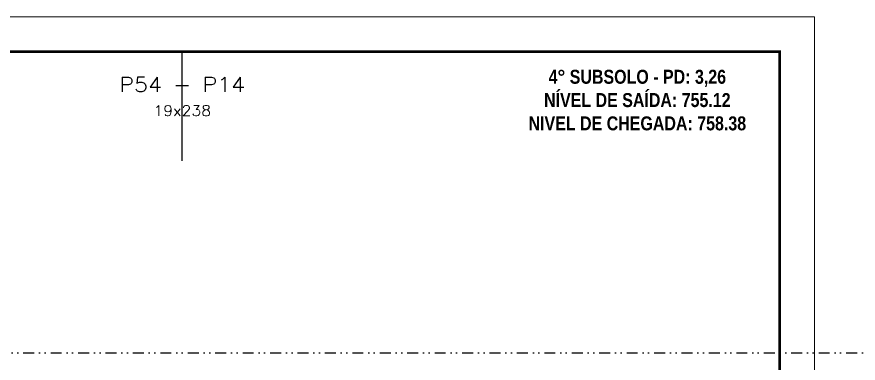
# Model space of a CAD drawing. Header units: millimetres. Extents: x 13777 to 27878, y -21631 to 6985.
# Drawn here: x 16569 to 17533, y -8343 to -7947 of the extents above; entities that cross this region are included whole.
import ezdxf
from ezdxf.enums import TextEntityAlignment as Align

# ---------------------------------------------------------------- set-up
doc = ezdxf.new("R2010")
doc.units = ezdxf.units.MM
for name, pattern in [('DASHED', [0.75, 0.5, -0.25]), ('DIVIDE2', [0.625, 0.25, -0.125, 0, -0.125, 0, -0.125]), ('HIDDEN', [0.375, 0.25, -0.125])]:
    doc.linetypes.add(name, pattern=pattern)
for name, color, linetype, lineweight in [('Folhas', 255, 'Continuous', 9), ('SARRAFO DE PRESSAO', 251, 'DASHED', 9), ('Texto Seção', 7, 'Continuous', 15)]:
    doc.layers.add(name, color=color, linetype=linetype, lineweight=lineweight)
for name, color, linetype in [('NOMENCLATURA', 7, 'Continuous'), ('Nível', 160, 'Continuous'), ('Texto de Titulo', 7, 'Continuous'), ('Texto Qtd Sarr', 242, 'Continuous')]:
    doc.layers.add(name, color=color, linetype=linetype)
doc.styles.add('ROMANC', font='techb___.ttf', dxfattribs={"height": 2.5})
doc.styles.add('ROMANS', font='romans.shx')

# ---------------------------------------------------------------- blocks, each defined once
blk = doc.blocks.new('9999999999')
at = {"layer": 'Folhas'}
blk.add_lwpolyline([(98138.98, 34190.21), (99623.98, 34190.21), (99623.98, 35240.21), (98138.98, 35240.21)], close=True, dxfattribs=at)
at = {"layer": 'Folhas', "color": 30, "const_width": 3}
blk.add_lwpolyline([(98213.98, 34230.21), (99583.98, 34230.21), (99583.98, 35200.21), (98213.98, 35200.21)], close=True, dxfattribs=at)
blk = doc.blocks.new('titulo1')
at = {"layer": 'Defpoints', "color": 252, "linetype": 'HIDDEN', "ltscale": 2}
blk.add_line((0, 0), (0, 125), dxfattribs=at)
at = {"layer": 'Defpoints', "style": 'ROMANS', "oblique": 15}
blk.add_attdef('FOLHA', text='', height=10, dxfattribs=at).set_placement((0, 15.58), align=Align.MIDDLE_CENTER)
at = {"layer": 'Texto Qtd Sarr', "color": 3, "style": 'ROMANS', "oblique": 15}
for tag, height, p in [('TITULO', 17, (0, 71.45)), ('SEÇÃO', 12, (0, 41.55))]:
    blk.add_attdef(tag, text='', height=height, dxfattribs=at).set_placement(p, align=Align.MIDDLE_CENTER)

msp = doc.modelspace()

# ---------------------------------------------------------------- linework, layer by layer
at = {"layer": 'Nível', "color": 4, "linetype": 'DIVIDE2', "ltscale": 50}
msp.add_line((13777.11, -8331.47), (21531.15, -8331.47), dxfattribs=at)

# ---------------------------------------------------------------- block references
at = {"layer": 'SARRAFO DE PRESSAO', "color": 6, "linetype": 'ByBlock'}
msp.add_blockref('9999999999', (-82140.51, -43186.95), dxfattribs=at)
at = {"layer": 'Texto Seção'}
ref = msp.add_blockref('titulo1', (16758.47, -8111.75), dxfattribs=at)
ref.add_attrib('TITULO', 'P54 - P14', dxfattribs={"layer": 'Texto de Titulo', "color": 7, "height": 17, "style": 'ROMANS', "width": 1.1}).set_placement((16758.47, -8024.25), align=Align.MIDDLE_CENTER)
ref.add_attrib('SEÇÃO', '19x238', dxfattribs={"layer": 'Texto de Titulo', "color": 7, "height": 12, "style": 'ROMANS', "width": 1.1}).set_placement((16758.47, -8054.25), align=Align.MIDDLE_CENTER)

# ---------------------------------------------------------------- texts
at = {"layer": 'NOMENCLATURA', "color": 2, "insert": (17280.25, -7980.69), "char_height": 16, "attachment_point": 2, "style": 'ROMANC'}
msp.add_mtext_dynamic_manual_height_columns('\\P4° SUBSOLO - PD: 3,26\\PNÍVEL DE SAÍDA: 755.12\\PNIVEL DE CHEGADA: 758.38', width=300.2766, gutter_width=1, heights=[0], dxfattribs=at)

doc.saveas('drawing.dxf')
